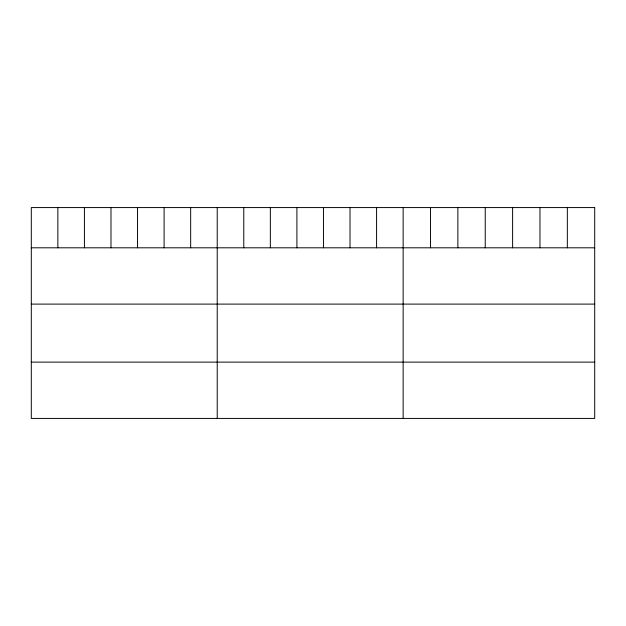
<?xml version="1.0" encoding="UTF-8"?>
<svg xmlns="http://www.w3.org/2000/svg" width="626" height="626" viewBox="0 0 626 626"><rect width="100%" height="100%" fill="white"/><g stroke="black" fill="none" stroke-linecap="round" stroke-linejoin="round"><path stroke-width="0.94" d="M31.3 247.802L594.7 247.802M31.3 304.103L594.7 304.103M31.3 362.118L594.7 362.118M567.336 207.574L567.336 247.802M539.972 207.574L539.972 247.802M512.608 207.574L512.608 247.802M485.236 207.574L485.236 247.802M457.872 207.574L457.872 247.802M430.508 207.574L430.508 247.802M403.144 207.574L403.144 418.426M376.586 207.574L376.586 247.802M350.02 207.574L350.02 247.802M323.462 207.574L323.462 247.802M296.904 207.574L296.904 247.802M270.346 207.574L270.346 247.802M243.78 207.574L243.78 247.802M217.222 207.574L217.222 418.426M190.664 207.574L190.664 247.802M164.098 207.574L164.098 247.802M137.54 207.574L137.54 247.802M110.982 207.574L110.982 247.802M84.424 207.574L84.424 247.802M57.858 207.574L57.858 247.802M594.7 207.574L31.3 207.574L31.3 418.426L594.7 418.426L594.7 207.574"/></g></svg>
